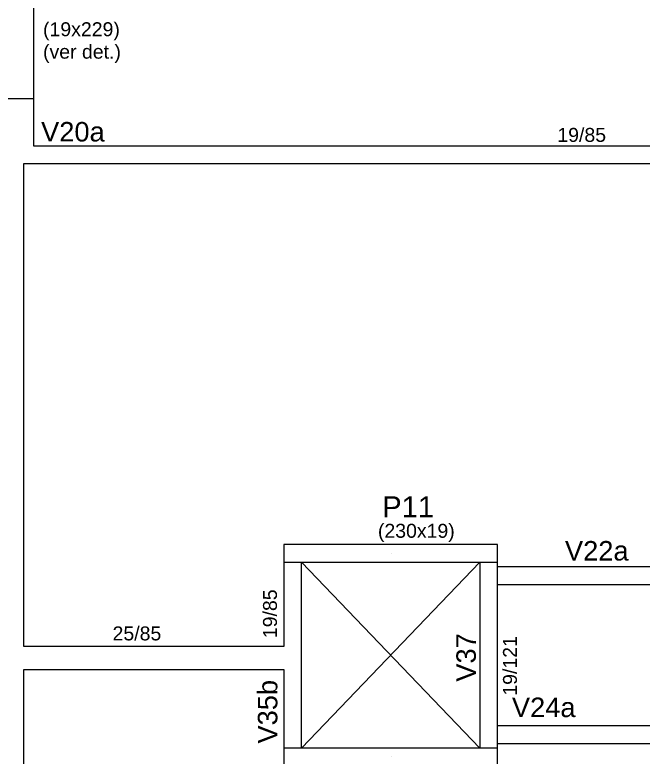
# Model space of a CAD drawing. Header units: millimetres. Extents: x 2609 to 8562, y 1432 to 7136.
# Drawn here: x 4360 to 5036, y 2717 to 3515 of the extents above; entities that cross this region are included whole.
import ezdxf

# ---------------------------------------------------------------- set-up
doc = ezdxf.new("R2010")
doc.units = ezdxf.units.MM
for name, color, linetype in [('1', 4, 'Continuous'), ('11', 22, 'Continuous'), ('12', 3, 'Continuous'), ('241', 12, 'Continuous'), ('242', 3, 'Continuous'), ('3', 2, 'Continuous'), ('8', 5, 'Continuous'), ('9', 3, 'Continuous')]:
    doc.layers.add(name, color=color, linetype=linetype)
doc.styles.get("Standard").update_dxf_attribs({"font": 'arial.ttf'})

msp = doc.modelspace()

# ---------------------------------------------------------------- linework, layer by layer
at = {"layer": '1'}
for points in [[(4380.68, 3374.31), (4380.68, 3425.45)], [(5094.18, 3374.31), (4380.68, 3374.31)], [(4369.68, 3355.31), (5105.68, 3355.31)], [(4369.68, 2835.81), (4369.68, 3355.31)], [(4649.68, 2926.31), (4649.68, 2835.81)], [(4668.68, 2824.81), (4668.68, 2926.31)], [(4860.68, 2926.31), (4860.68, 2911.81)], [(4879.68, 2921.31), (4879.68, 2926.31)], [(5217.68, 2921.31), (4879.68, 2921.31)], [(4879.68, 2731.31), (4879.68, 2921.31)], [(4860.68, 2911.81), (4860.68, 2740.81)], [(4879.68, 2902.31), (5217.68, 2902.31)], [(4649.68, 2835.81), (4369.68, 2835.81)], [(4668.68, 2726.31), (4668.68, 2824.81)], [(4369.68, 2810.81), (4649.68, 2810.81)], [(4369.68, 2217.19), (4369.68, 2810.81)], [(4649.68, 2810.81), (4649.68, 2726.31)], [(5213.68, 2750.31), (4879.68, 2750.31)], [(4860.68, 2740.81), (4860.68, 2726.31)], [(4879.68, 2731.31), (5213.68, 2731.31)], [(4879.68, 2726.31), (4879.68, 2731.31)]]:
    msp.add_lwpolyline(points, dxfattribs=at)
at = {"layer": '241'}
for p, q in [((4668.68, 2726.31), (4860.68, 2926.31)), ((4668.68, 2926.31), (4860.68, 2726.31))]:
    msp.add_line(p, q, dxfattribs=at)
at = {"layer": '242'}
for p, q in [((4765.18, 2935.81), (4765.18, 2935.81)), ((4765.18, 2716.81), (4765.18, 2716.81))]:
    msp.add_line(p, q, dxfattribs=at)
at = {"layer": '3'}
for points in [[(4350.68, 3425.45), (4380.68, 3425.45), (4380.68, 3613.45), (4350.68, 3609.2), (4350.68, 3425.45)], [(4649.68, 2926.31), (4879.68, 2926.31), (4879.68, 2945.31), (4649.68, 2945.31), (4649.68, 2926.31)], [(4649.68, 2707.31), (4879.68, 2707.31), (4879.68, 2726.31), (4649.68, 2726.31), (4649.68, 2707.31)]]:
    msp.add_lwpolyline(points, dxfattribs=at)

# ---------------------------------------------------------------- texts
at = {"layer": '11'}
for s, p in [('19/85', (4944.05, 3378.77)), ('25/85', (4465.36, 2842.24))]:
    msp.add_text(s, height=15, dxfattribs=at).set_placement(p)
for s, p in [('19/85', (4642.27, 2844.68)), ('19/121', (4900.56, 2782.72))]:
    msp.add_text(s, height=15, rotation=90, dxfattribs=at).set_placement(p)
at = {"layer": '12'}
for s, p in [('(19x229)', (4390.52, 3492.49)), ('(ver det.)', (4390.52, 3468.3)), ('(230x19)', (4750.94, 2952.69))]:
    msp.add_text(s, height=15, dxfattribs=at).set_placement(p)
at = {"layer": '8'}
for s, p in [('V20a', (4388.4, 3379.16)), ('V22a', (4952.24, 2928.17)), ('V24a', (4895.14, 2759.7))]:
    msp.add_text(s, height=21, dxfattribs=at).set_placement(p)
for s, p in [('V37', (4856.34, 2797.77)), ('V35b', (4642.72, 2731.2))]:
    msp.add_text(s, height=21, rotation=90, dxfattribs=at).set_placement(p)
at = {"layer": '9'}
msp.add_text('P11', height=22.5, dxfattribs=at).set_placement((4755.51, 2974.8))

doc.saveas('drawing.dxf')
